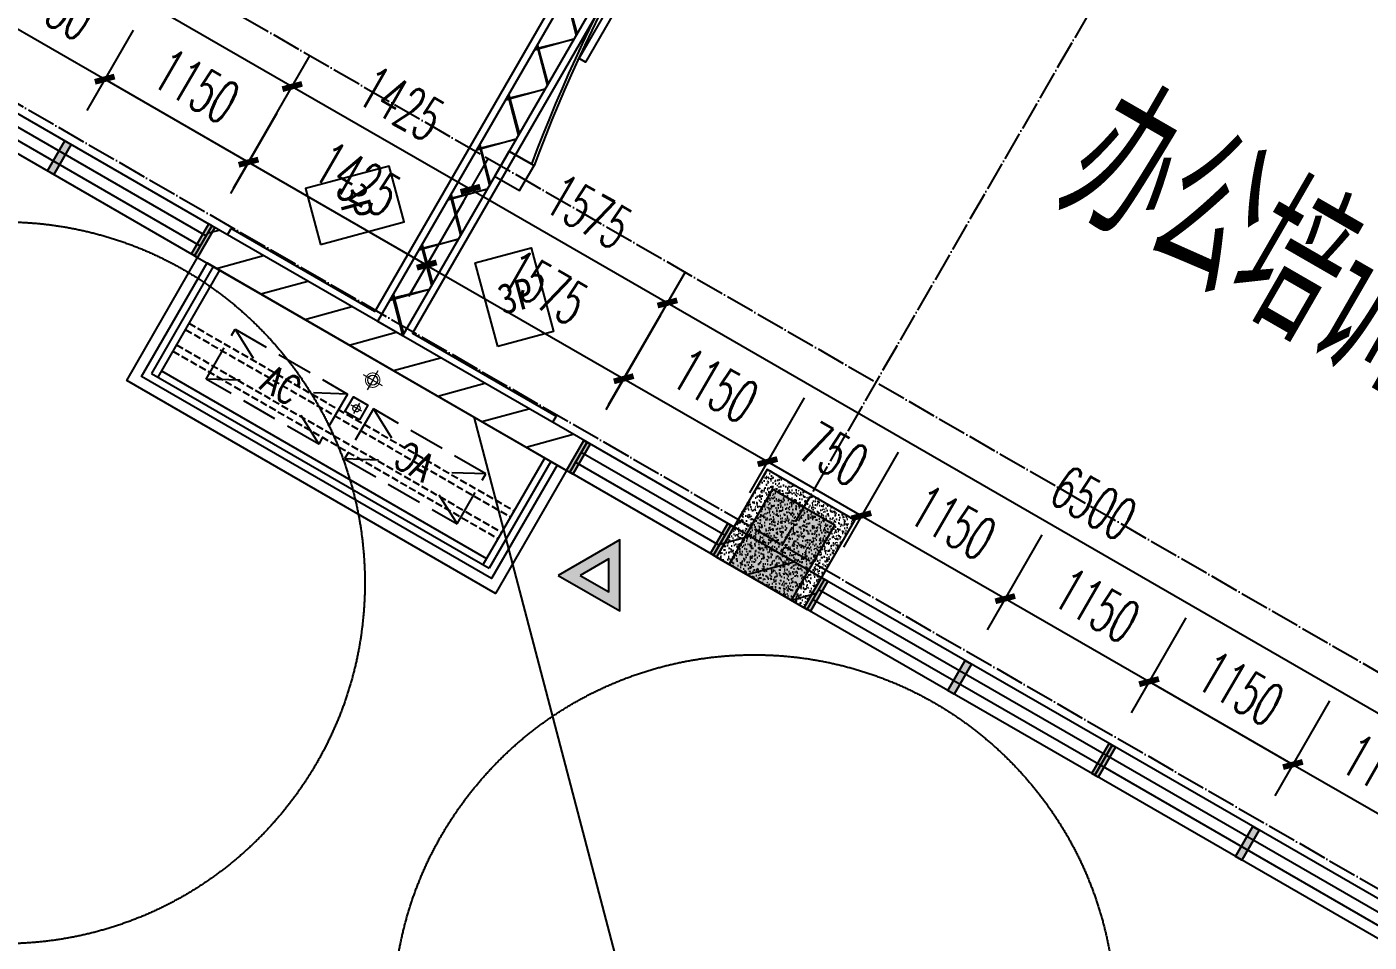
# Model space of a CAD drawing. Header units: millimetres. Extents: x 216654360 to 218309126, y 218099985 to 219647706.
# Drawn here: x 217954669 to 217963966, y 218922730 to 218929070 of the extents above; entities that cross this region are included whole.
import ezdxf
from ezdxf.xclip import XClip

# ---------------------------------------------------------------- set-up
doc = ezdxf.new("R2010")
doc.units = ezdxf.units.MM
doc.header["$LTSCALE"] = 1000
doc.header["$XCLIPFRAME"] = 0
doc.linetypes.add('DASH', pattern=[0.35, 0.25, -0.1])
doc.linetypes.add('DOTE', pattern=[2.4200000000000004, 2, -0.2, 0.02, -0.2])
for name, color, linetype in [('A-ANNO-DIMS', 3, 'Continuous'), ('A-ANNO-DOTE', 1, 'DOTE'), ('A-ANNO-TXT', 7, 'Continuous'), ('A-COLU', 2, 'Continuous'), ('A-COLU-CONC', 2, 'Continuous'), ('A-FLOR', 91, 'Continuous'), ('A-FLOR-SPCL', 245, 'Continuous'), ('A-FURN', 45, 'Continuous'), ('A-WALL', 2, 'Continuous'), ('A-WALL-PATT', 252, 'Continuous'), ('A-WIND', 161, 'Continuous'), ('F-辅助线', 192, 'Continuous'), ('KTIAO', 21, 'Continuous'), ('PUB_HATCH', 8, 'Continuous'), ('WINDOW', 4, 'Continuous'), ('现状植物', 3, 'Continuous'), ('看线', 142, 'Continuous'), ('空调', 30, 'Continuous')]:
    doc.layers.add(name, color=color, linetype=linetype)
doc.layers.add('p-排水管', color=20, linetype='Continuous', lineweight=5)
doc.styles.add('_TCH_DIM_T3', font='SIMPLEX.shx', dxfattribs={"width": 0.5647058823529413, "bigfont": 'GBCBIG.shx'})
doc.styles.add('A_DIM', font='SIMPLEX', dxfattribs={"width": 0.7, "bigfont": 'HZ'})
doc.styles.add('A_TIT', font='STFANGSO.TTF', dxfattribs={"width": 0.85})
doc.styles.add('HZTXT', font='TXT', dxfattribs={"bigfont": 'HZTXT'})
doc.dimstyles.new('_TCH_ARCH&&100', dxfattribs={"dimtxt": 297.5, "dimasz": 100, "dimexe": 250, "dimexo": 300, "dimgap": 126.25, "dimtad": 1, "dimdec": 0, "dimzin": 0, "dimdsep": 46, "dimtxsty": '_TCH_DIM_T3', "dimblk": 'ARCHTICK', "dimcen": 0.09, "dimclrt": 7, "dimazin": 2, "dimtfac": 1, "dimtdec": 0, "dimtix": 1, "dimtmove": 2, "dimatfit": 3, "dimfxl": 100, "dimtolj": 1, "dimtzin": 0, "dimarcsym": 0})
pattern_1 = [(45, (200, 0), (-200.0002033111466, 200.0002033111467), []), (135, (200, 0), (-200.0002033111467, -200.0002033111466), [])]
pattern_2 = [(45, (0, 179.51135), (-176.776766007315, 176.776766007315), [])]

# ---------------------------------------------------------------- blocks, each defined once
blk = doc.blocks.new('123sfg')
at = {"color": 3, "linetype": 'Continuous'}
for centre in [(-469.9441082781605, -1167.448805815662), (-463.9441082782105, -1167.448805815662)]:
    blk.add_circle(centre, 2.499999999999998, dxfattribs=at)
blk = doc.blocks.new('A$C5EDE6A0B')
at = {"layer": 'A-FURN', "color": 251}
for points in [[(0, -400.0000000036089), (0, 0), (400, 0), (399.9999999990687, -400.0000000037398)], [(399.9999999990687, -400.0000000038563), (399.9999999990687, -2.328306436538696e-10), (799.9999999990687, -2.473825588822365e-10), (799.9999999990687, -400.0000000039727)], [(799.9999999990687, -400.0000000039727), (799.9999999990396, -4.656612873077393e-10), (1199.99999999904, -4.802132025361061e-10), (1199.999999999069, -400.0000000042055)], [(1199.999999999069, -400.0000000043219), (1199.999999999069, -6.984919309616089e-10), (1599.999999999069, -7.130438461899757e-10), (1599.99999999904, -400.0000000044092)], [(1599.99999999904, -400.0000000045402), (1599.99999999904, -9.313225746154785e-10), (1999.99999999904, -9.458744898438454e-10), (1999.999999999069, -400.0000000046712)], [(1999.999999999069, -400.0000000046712), (1999.99999999904, -1.178705133497715e-09), (2399.999999999069, -1.178705133497715e-09), (2399.999999998137, -400.000000004904)], [(2399.999999998108, -400.0000000050059), (2399.999999998108, -1.396983861923218e-09), (2799.999999998137, -1.411535777151585e-09), (2799.999999998137, -400.0000000051223)], [(2799.999999998137, -400.0000000052532), (2799.999999998137, -1.644366420805454e-09), (3199.999999998137, -1.658918336033821e-09), (3199.999999998137, -400.0000000053551)], [(3199.999999998137, -400.0000000053551), (3199.999999998108, -1.862645149230957e-09), (3599.999999998137, -1.877197064459324e-09), (3599.999999997206, -400.0000000056025)], [(3599.999999997206, -400.0000000057189), (3599.999999997206, -2.110027708113194e-09), (3999.999999997206, -2.110027708113194e-09), (3999.999999997206, -400.0000000058353)], [(3999.999999997206, -400.0000000058353), (3999.999999997177, -2.342858351767063e-09), (4399.999999997206, -2.342858351767063e-09), (4399.999999997206, -400.0000000060681)], [(4399.999999997206, -400.0000000061846), (4399.999999997206, -2.561137080192566e-09), (4799.999999997206, -2.575688995420933e-09), (4799.999999997206, -400.0000000062864)]]:
    blk.add_lwpolyline(points, close=True, dxfattribs=at)
blk = doc.blocks.new('123rty7u778')
at = {"layer": 'PUB_HATCH'}
h = blk.add_hatch(dxfattribs=at)
h.set_pattern_fill('多孔材料', color=256, scale=100, style=0)
h.set_pattern_definition(pattern_1)
h.paths.add_polyline_path([(4937796.550412821, -191755.9127570029), (4937596.550412823, -191555.9127569674), (4937596.550412932, -198596.0313949625), (4937796.550412932, -198596.0313949609)])
h = blk.add_hatch(dxfattribs=at)
h.set_pattern_fill('多孔材料', color=256, scale=100, style=0)
h.set_pattern_definition(pattern_1)
h.paths.add_polyline_path([(4947646.550523447, -191555.9127568017), (4947446.550302394, -191755.9127567887), (4947446.542741804, -198596.0312844279), (4947646.542741804, -198596.0315054939)])
at = {"layer": 'A-FURN', "color": 251}
blk.add_line((4937795.942921146, -197120.0489974519), (4937995.942917927, -197120.0885127245), dxfattribs=at)
for points in [[(4937895.903405503, -194320.0489934004), (4937945.903405503, -194320.0489934004), (4937945.903405503, -196320.0489934004), (4937895.903405503, -196320.0489934004)], [(4937795.942921146, -197120.0489974519), (4937795.903405844, -197320.0489933998), (4937995.90340197, -197320.0885087015), (4937995.942917272, -197120.0885127247)], [(4938404.765554539, -198330.9245249795), (4937980.501485826, -197906.6604562671), (4938263.344198301, -197623.817743793), (4938687.608267014, -198048.0818125055)], [(4946838.335271322, -198330.9245249795), (4947262.599340035, -197906.6604562671), (4946979.75662756, -197623.817743793), (4946555.492558847, -198048.0818125055)]]:
    blk.add_lwpolyline(points, close=True, dxfattribs=at)
for radius, start, end in [(10897.37174121828, 170.4811375720541, 189.4962217498478), (10877.37174121828, 170.463492991211, 189.5138664403531)]:
    blk.add_arc((4948723.703251525, -195322.2080362383), radius, start, end, dxfattribs=at)
at = {"layer": 'A-WALL'}
for p, q in [((4937596.550412823, -191555.9127569674), (4937596.550412932, -198596.0313949625)), ((4947646.550523447, -191555.9127568017), (4947646.542741804, -198596.0315054939)), ((4937796.550412821, -191755.9127570029), (4937796.550412932, -198596.0313949609)), ((4947446.550302394, -191755.9127567887), (4947446.542741804, -198596.0312844279)), ((4937796.550412932, -198596.0313949609), (4937596.550412932, -198596.0313949625)), ((4947646.542741804, -198596.0315054939), (4947446.542741804, -198596.0312844279))]:
    blk.add_line(p, q, dxfattribs=at)
at = {"layer": 'A-WALL', "color": 6}
for p, q in [((4938996.542612281, -198546.0313949609), (4938996.542612281, -198596.0313949609)), ((4946246.550412927, -198595.9127563576), (4946246.550412927, -198546.0313949608))]:
    blk.add_line(p, q, dxfattribs=at)
for points in [[(4937871.550412737, -191805.9127570521), (4937846.550412934, -191805.9127570512), (4937846.550412935, -198546.0313949606), (4938996.542612281, -198546.0313949609)], [(4947371.550358985, -191805.9127569969), (4947396.550251088, -191805.9127839694), (4947396.542795748, -198546.0313949597), (4946246.550412927, -198546.0313949608)]]:
    blk.add_lwpolyline(points, dxfattribs=at)
at = {"linetype": 'Continuous', "rotation": 180}
blk.add_blockref('A$C5EDE6A0B', (4945996.550412833, -191485.9127568838), dxfattribs=at)
at = {"layer": 'A-ANNO-TXT', "linetype": 'Continuous', "style": 'A_DIM', "width": 0.7}
blk.add_text('办公培训用房', height=1000, dxfattribs=at).set_placement((4941229.396303697, -195565.5344053968))
at = {"layer": 'A-ANNO-TXT', "style": 'A_TIT', "width": 0.85}
for rotation, p in [(45, (4938326.265142797, -198122.9391004024)), (315, (4946734.23619514, -197940.3396124775))]:
    blk.add_text('3P', height=209.3023255813954, rotation=rotation, dxfattribs=at).set_placement(p)
blk = doc.blocks.new('A$Cbd128c3d')
at = {"layer": 'A-COLU'}
h = blk.add_hatch(color=256, dxfattribs=at)
h.dxf.hatch_style = 1
h.paths.add_polyline_path([(3599.999999999942, -240), (4099.999999999942, -240), (4099.999999999942, -840), (3599.999999999942, -840)])
blk.add_lwpolyline([(3599.999999999942, -240), (4099.999999999942, -240), (4099.999999999942, -840), (3599.999999999942, -840)], close=True, dxfattribs=at)
blk = doc.blocks.new('124sty')
at = {"layer": 'A-COLU-CONC'}
h = blk.add_hatch(dxfattribs=at)
h.set_pattern_fill('混凝土', scale=10, angle=270)
h.set_pattern_definition([(320, (0, 0), (-6.275213498259524, -71.72601826007535), [7.5, -82.5]), (265, (0, 0), (75.21921337000119, 13.87513336129999), [6, -66]), (10.45139999999996, (-0.5229340000000011, -5.977168000000001), (68.94395420609534, -57.85093817140217), [6.374019000000001, -70.1142112]), (316.1842, (20, -3.673940397442059e-15), (-16.55190143290183, -106.7241048625644), [11.25, -123.75]), (6.635599999999986, (18.6206693, -8.893674500000003), (97.41178709004416, -93.46627055487035), [9.561028799999997, -105.1713]), (261.1842, (20, -3.673940397442059e-15), (97.41186009253245, -93.46619451336274), [9, -99]), (291, (15, -10), (-40.2618890665339, -59.69070521184616), [7.5, -82.5]), (236, (15, -10), (72.5150045046853, -24.33153319215819), [6, -66]), (341.4514, (11.6448394, -14.9742233), (32.25304967099522, -84.02226285814899), [6.374019000000001, -70.1142112]), (307.5, (0, 0), (33.28938538313115, -1.215985531729073), [0, -65.19999999999999, 0, -67, 0, -66.25]), (277.5, (0, 0), (39.44117118823602, -26.30695374421487), [0, -38.2, 0, -63.7, 0, -25.25]), (237.5, (4.096443543147897e-15, 22.3), (-2.255487173437985, -53.3822436172409), [0, -25, 0, -78, 0, -103.5]), (227.5, (5.933413741868926e-15, 32.3), (10.01049823323176, -58.31861693423862), [0, -32.49999999999999, 0, -51.79999999999999, 0, -73.49999999999999])])
h.paths.add_polyline_path([(6511336.331908299, 87627.17725494933), (6512036.335814555, 87627.17725494933), (6512036.337767684, 86927.17725491381), (6511336.333861427, 86927.17725491381)])
at = {"layer": 'A-COLU-CONC', "color": 7}
for points in [[(6511336.331908299, 87627.17725494933), (6512036.335814555, 87627.17725494933), (6512036.337767684, 86927.17725491381), (6511336.333861427, 86927.17725491381)], [(6511436.333861427, 87627.17725494933), (6511936.333861427, 87627.17725494933), (6511936.333861427, 87027.17725494933), (6511436.333861427, 87027.17725494933)], [(6511436.333861427, 87627.17725494933), (6511936.337767684, 87627.17725494933), (6511936.337767684, 87027.17725491381), (6511436.333861427, 87027.17725491381)]]:
    blk.add_lwpolyline(points, close=True, dxfattribs=at)
blk.add_blockref('A$Cbd128c3d', (6507836.337767684, 87867.17725491441))
blk = doc.blocks.new('2929sk')
at = {"layer": 'A-ANNO-DOTE', "ltscale": 0.1}
for p, q in [((-16719.25256192591, -79972.76195832115), (-76058.12968132086, -79972.76195832127)), ((-61708.41759934928, -98506.28522877552), (-61708.41759934928, -79972.7619583212)), ((-16719.25256192591, -81272.76195832115), (-77371.81503087282, -81272.76195832127))]:
    blk.add_line(p, q, dxfattribs=at)
at = {"layer": 'A-COLU-CONC', "color": 7, "xscale": -1, "rotation": 359.9999557338585}
blk.add_blockref('124sty', (6449977.859585539, -167304.9706177683), dxfattribs=at)
blk = doc.blocks.new('$WINLIB2D$00000001')
at = {"color": 0}
for points in [[(-0.4999999999999964, 0.5000000000000142), (-0.4999999999999964, -0.4999999999999858)], [(-0.4999999999999964, 0.5000000000000142), (0.5000000000000036, 0.5000000000000142)], [(0.5000000000000036, -0.4999999999999858), (0.5000000000000036, 0.5000000000000142)], [(0.5000000000000036, 0.1666666666666714), (-0.4999999999999964, 0.1666666666666714)], [(0.5000000000000036, -0.1666666666666572), (-0.4999999999999964, -0.1666666666666572)], [(-0.4999999999999964, -0.4999999999999858), (0.5000000000000036, -0.4999999999999858)]]:
    blk.add_lwpolyline(points, dxfattribs=at)
blk = doc.blocks.new('yrtggerr')
at = {"layer": 'PUB_HATCH'}
h = blk.add_hatch(dxfattribs=at)
h.set_pattern_fill('普通砖', color=256, scale=100, style=0)
h.set_pattern_definition(pattern_2)
h.paths.add_polyline_path([(6107020.874252383, 26731.52238957298), (6104020.835602634, 26731.52238957298), (6104020.835602634, 26491.52238957327), (6107020.874252383, 26491.52238957327)])
h = blk.add_hatch(dxfattribs=at)
h.set_pattern_fill('普通砖', color=256, scale=100, style=0)
h.set_pattern_definition(pattern_2)
h.paths.add_polyline_path([(6108920.83548425, 26731.52238957298), (6108170.874252383, 26731.52238957298), (6108170.874252383, 26491.52238957327), (6108920.83548425, 26491.52238957327)])
at = {"layer": 'A-WALL'}
for p, q in [((6107020.874252383, 26731.52238957298), (6104020.835602634, 26731.52238957298)), ((6104020.835602634, 26731.52238957298), (6104020.835602634, 26491.52238957327)), ((6107020.874252383, 26491.52238957327), (6107020.874252383, 26731.52238957298)), ((6108920.83548425, 26731.52238957298), (6108170.874252383, 26731.52238957298)), ((6108170.874252383, 26731.52238957298), (6108170.874252383, 26491.52238957327)), ((6108920.83548425, 26491.52238957327), (6108920.83548425, 26731.52238957298)), ((6104020.835602634, 26491.52238957327), (6107020.874252383, 26491.52238957327)), ((6108170.874252383, 26491.52238957327), (6108920.83548425, 26491.52238957327))]:
    blk.add_line(p, q, dxfattribs=at)
at = {"layer": 'A-WIND', "rotation": 180}
for p, xscale, yscale, zscale in [((6102870.835602639, 26611.52238957305), 2300, -240, 2300), ((6107595.874252387, 26611.52238957305), 1150, 240, 1150), ((6110070.835484253, 26611.52238957305), 2300, -240, 2300), ((6112370.835155213, 26611.52238957305), 2300, -240, 2300)]:
    blk.add_blockref('$WINLIB2D$00000001', p, dxfattribs=dict(at, xscale=xscale, yscale=yscale, zscale=zscale))
blk = doc.blocks.new('123rgty')
h = blk.add_hatch(color=1)
h.dxf.hatch_style = 1
h.paths.add_polyline_path([(6084239.990447761, 23864.75927039286), (6083696.148067707, 23065.9152151057), (6084659.888503276, 22994.35592596732)])
h.paths.add_polyline_path([(6084217.776114598, 23565.58286189441), (6084411.901299885, 23163.18230706457), (6083966.349604262, 23196.26524250701)], flags=16)
at = {"color": 251}
for points in [[(6083696.148067707, 23065.9152151057), (6084659.888503276, 22994.35592596732), (6084239.990447761, 23864.75927039286)], [(6083966.349604262, 23196.26524250701), (6084411.901299885, 23163.18230706457), (6084217.776114598, 23565.58286189441)]]:
    blk.add_lwpolyline(points, close=True, dxfattribs=at)
blk = doc.blocks.new('13afrt5y')
h = blk.add_hatch(color=251)
h.dxf.hatch_style = 1
h.paths.add_polyline_path([(6076795.844556821, 26731.64101954136), (6076845.844556821, 26731.64101954136), (6076845.844556821, 26491.64101954136), (6076795.844556821, 26491.64101954136)])
at = {"layer": 'WINDOW'}
blk.add_lwpolyline([(6076795.844556821, 26731.64101954136), (6076845.844556821, 26731.64101954136), (6076845.844556821, 26491.64101954136), (6076795.844556821, 26491.64101954136)], close=True, dxfattribs=at)
blk = doc.blocks.new('424e523234')
at = {"layer": 'KTIAO', "linetype": 'DASH'}
for p, q in [((89815.48802393419, -4159702.882344385), (90024.17250895745, -4159814.180736397)), ((90715.48802393419, -4159702.882344385), (90507.55753390177, -4159813.778605735)), ((90024.17250895745, -4159991.583952372), (89815.48802393419, -4160102.882344385)), ((90507.55753390177, -4159991.986083034), (90715.48802393419, -4160102.882344385))]:
    blk.add_line(p, q, dxfattribs=at)
blk.add_lwpolyline([(89815.48802393419, -4159702.882344385), (90715.48802393419, -4159702.882344385), (90715.48802393419, -4160102.882344385), (89815.48802393419, -4160102.882344385)], close=True, dxfattribs=at)
at = {"layer": '空调', "color": 7, "style": 'HZTXT', "width": 0.75}
blk.add_text('AC', height=198, dxfattribs=at).set_placement((90162.89897440618, -4159976.550303085))
blk = doc.blocks.new('uh24h')
at = {"layer": 'F-辅助线'}
blk.add_lwpolyline([(0, 0), (350, 0), (350, 350), (0, 350)], close=True, dxfattribs=at)
at = {"layer": 'p-排水管'}
for points in [[(175, 300), (175, 50)], [(50, 175), (300, 175)]]:
    blk.add_lwpolyline(points, dxfattribs=at)
blk.add_lwpolyline([(100, 175, 0.9999999999999999), (250, 175, 0.9999999999999999), (100, 175, 1)], format="xyb", dxfattribs=at)
blk = doc.blocks.new('A$C1B26468D')
at = {"layer": 'p-排水管'}
for points in [[(0, 0), (-116.224467145279, 0)], [(0, 0), (0, 112.052467869129)], [(0, 0), (116.224467145279, 0)], [(0, 0), (0, -112.052467869129)]]:
    blk.add_lwpolyline(points, dxfattribs=at)
at = {"layer": 'p-排水管', "color": 1, "ltscale": 0.4, "const_width": 10}
blk.add_lwpolyline([(-75, 0, 2.414213562373095), (0, 75, 0.4142135623730951)], format="xyb", close=True, dxfattribs=at)
at = {"layer": 'p-排水管'}
blk.add_circle((0, 0), 51.71389266569167, dxfattribs=at)
blk = doc.blocks.new('123saa')
at = {"layer": '看线', "ltscale": 0.4, "xscale": 0.6666666666666666, "yscale": 0.6666666666666666, "zscale": 0.6666666666666666}
blk.add_blockref('A$C1B26468D', (6115536.425730522, -199015.8200859936), dxfattribs=at)
blk = doc.blocks.new('gretrnhthreygthrhnfehtryre')
at = {"layer": 'A-FLOR'}
for points in [[(-12155.79082276486, -352003.6080709029), (-12155.79082276579, -352986.775083172), (-15105.82875696477, -352986.1834913929), (-15105.82875696383, -352003.0164791238)], [(-12230.79082276486, -352003.5930306274), (-12230.79082276579, -352911.7600413884), (-15030.82875696477, -352911.1985301604), (-15030.82875696383, -352003.0315193994)]]:
    blk.add_lwpolyline(points, close=True, dxfattribs=at)
at = {"layer": 'A-FLOR', "color": 40, "true_color": 0xf8d731}
for points in [[(-14980.8349312935, -352003.370436087), (-14980.79845587164, -352857.3874127234)], [(-14930.83493133914, -352003.3683005662), (-14930.79845591728, -352857.3852772025)], [(-12330.78162291739, -352003.0182022506), (-12330.78162291739, -352857.8971559919)], [(-12280.78162291739, -352003.0182022506), (-12280.78162291739, -352857.8971559919)], [(-14930.80059001502, -352807.4186006735), (-12330.78162291739, -352807.8867242128)], [(-14980.82875696477, -352857.4081651944), (-12280.78162291739, -352857.8971559919)]]:
    blk.add_lwpolyline(points, dxfattribs=at)
at = {"layer": 'A-FLOR', "color": 40, "linetype": 'DASH', "ltscale": 0.2, "true_color": 0xf8d731}
for points in [[(-14930.81680932548, -352427.6679100044), (-12330.78162291739, -352426.6712868261)], [(-14930.81467380468, -352477.6679131261), (-12330.78162291739, -352476.671290799)], [(-14930.80944614485, -352600.0656818923), (-12330.78162291739, -352599.1711231374)], [(-14930.80731062405, -352650.065685014), (-12330.78162291739, -352649.1711271104)]]:
    blk.add_lwpolyline(points, dxfattribs=at)
at = {"layer": 'A-ANNO-TXT', "xscale": -0.3333333333333333, "yscale": 0.3333333333333333, "zscale": 0.3333333333333333}
blk.add_blockref('uh24h', (-13572.84617512207, -352415.9154797405), dxfattribs=at)
at = {"layer": 'A-WALL-PATT', "rotation": 90}
blk.add_blockref('123saa', (-212646.99959445, -6467669.007876929), dxfattribs=at)
at = {"layer": '空调'}
blk.add_blockref('424e523234', (-104449.3034959985, 3807399.953541512), dxfattribs=at)
at = {"layer": '空调', "xscale": -1}
blk.add_blockref('424e523234', (77187.68391626608, 3807399.953541512), dxfattribs=at)
blk = doc.blocks.new('_ArchTick')
at = {"color": 0, "linetype": 'ByBlock', "const_width": 0.4}
blk.add_lwpolyline([(-0.5, -0.5), (0.5, 0.5)], dxfattribs=at)
blk = doc.blocks.new('*D574')
at = {"layer": 'A-ANNO-DIMS', "color": 0, "lineweight": -2, "transparency": 16777216}
for p, q in [((6101720.835602639, 27632.88157944026), (6101720.835602639, 26989.98113785137)), ((6102870.835602637, 27632.88157944026), (6102870.835602637, 26989.98113785137)), ((6101720.835602639, 27239.98113785137), (6102870.835602637, 27239.98113785137))]:
    blk.add_line(p, q, dxfattribs=at)
at = {"layer": 'Defpoints', "color": 0, "transparency": 16777216}
for p in [(6101720.835602639, 27932.88157944026), (6102870.835602637, 27932.88157944026), (6102870.835602637, 27239.98113785137)]:
    blk.add_point(p, dxfattribs=at)
at = {"layer": 'A-ANNO-DIMS', "color": 0, "lineweight": -2, "transparency": 16777216, "xscale": 100, "yscale": 100, "zscale": 100, "rotation": 180}
blk.add_blockref('_ArchTick', (6101720.835602639, 27239.98113785137), dxfattribs=at)
at = {"layer": 'A-ANNO-DIMS', "color": 0, "lineweight": -2, "transparency": 16777216, "xscale": 100, "yscale": 100, "zscale": 100}
blk.add_blockref('_ArchTick', (6102870.835602637, 27239.98113785137), dxfattribs=at)
at = {"layer": 'A-ANNO-DIMS', "color": 7, "transparency": 16777216, "insert": (6102295.835602638, 27514.98113785137), "char_height": 297.5, "attachment_point": 5, "style": '_TCH_DIM_T3'}
blk.add_mtext('\\A1;1150', dxfattribs=at)
blk = doc.blocks.new('*D575')
at = {"layer": 'A-ANNO-DIMS', "color": 0, "lineweight": -2, "transparency": 16777216}
for p, q in [((6102870.835602637, 27632.88157944026), (6102870.835602637, 26989.98113785137)), ((6104020.835602632, 27632.88157944026), (6104020.835602632, 26989.98113785137)), ((6102870.835602637, 27239.98113785137), (6104020.835602632, 27239.98113785137))]:
    blk.add_line(p, q, dxfattribs=at)
at = {"layer": 'Defpoints', "color": 0, "transparency": 16777216}
for p in [(6102870.835602637, 27932.88157944026), (6104020.835602632, 27932.88157944026), (6104020.835602632, 27239.98113785137)]:
    blk.add_point(p, dxfattribs=at)
at = {"layer": 'A-ANNO-DIMS', "color": 0, "lineweight": -2, "transparency": 16777216, "xscale": 100, "yscale": 100, "zscale": 100, "rotation": 180}
blk.add_blockref('_ArchTick', (6102870.835602637, 27239.98113785137), dxfattribs=at)
at = {"layer": 'A-ANNO-DIMS', "color": 0, "lineweight": -2, "transparency": 16777216, "xscale": 100, "yscale": 100, "zscale": 100}
blk.add_blockref('_ArchTick', (6104020.835602632, 27239.98113785137), dxfattribs=at)
at = {"layer": 'A-ANNO-DIMS', "color": 7, "transparency": 16777216, "insert": (6103445.835602635, 27514.98113785137), "char_height": 297.5, "attachment_point": 5, "style": '_TCH_DIM_T3'}
blk.add_mtext('\\A1;1150', dxfattribs=at)
blk = doc.blocks.new('*D576')
at = {"layer": 'A-ANNO-DIMS', "color": 0, "lineweight": -2, "transparency": 16777216}
for p, q in [((6104020.835602632, 27632.88157944026), (6104020.835602632, 26989.98113785137)), ((6105445.844556858, 27632.88157944026), (6105445.844556858, 26989.98113785137)), ((6104020.835602632, 27239.98113785137), (6105445.844556858, 27239.98113785137))]:
    blk.add_line(p, q, dxfattribs=at)
at = {"layer": 'Defpoints', "color": 0, "transparency": 16777216}
for p in [(6104020.835602632, 27932.88157944026), (6105445.844556858, 27932.88157944026), (6105445.844556858, 27239.98113785137)]:
    blk.add_point(p, dxfattribs=at)
at = {"layer": 'A-ANNO-DIMS', "color": 0, "lineweight": -2, "transparency": 16777216, "xscale": 100, "yscale": 100, "zscale": 100, "rotation": 180}
blk.add_blockref('_ArchTick', (6104020.835602632, 27239.98113785137), dxfattribs=at)
at = {"layer": 'A-ANNO-DIMS', "color": 0, "lineweight": -2, "transparency": 16777216, "xscale": 100, "yscale": 100, "zscale": 100}
blk.add_blockref('_ArchTick', (6105445.844556858, 27239.98113785137), dxfattribs=at)
at = {"layer": 'A-ANNO-DIMS', "color": 7, "transparency": 16777216, "insert": (6104733.340079745, 27514.98113785137), "char_height": 297.5, "attachment_point": 5, "style": '_TCH_DIM_T3'}
blk.add_mtext('\\A1;1425', dxfattribs=at)
blk = doc.blocks.new('*D577')
at = {"layer": 'A-ANNO-DIMS', "color": 0, "lineweight": -2, "transparency": 16777216}
for p, q in [((6105445.527188647, 27748.37042519656), (6105445.814373884, 26989.09695258246)), ((6107020.9877178, 27748.96632248837), (6107021.274903038, 26989.69284987427)), ((6105445.719814668, 27239.09693469957), (6107021.180343822, 27239.69283199137))]:
    blk.add_line(p, q, dxfattribs=at)
at = {"layer": 'Defpoints', "color": 0, "transparency": 16777216}
for p in [(6105445.413717587, 28048.37040373709), (6107020.874246741, 28048.9663010289), (6107021.180343822, 27239.69283199137)]:
    blk.add_point(p, dxfattribs=at)
at = {"layer": 'A-ANNO-DIMS', "color": 0, "lineweight": -2, "transparency": 16777216, "xscale": 100, "yscale": 100, "zscale": 100}
for p, rotation in [((6105445.719814668, 27239.09693469957), 180.0216713764539), ((6107021.180343822, 27239.69283199137), 0.02167137645391561)]:
    blk.add_blockref('_ArchTick', p, dxfattribs=dict(at, rotation=rotation))
at = {"layer": 'A-ANNO-DIMS', "color": 7, "transparency": 16777216, "insert": (6106233.346064107, 27514.39486367429), "char_height": 297.5, "attachment_point": 5, "rotation": 0.021671376453915606, "style": '_TCH_DIM_T3'}
blk.add_mtext('\\A1;1575', dxfattribs=at)
blk = doc.blocks.new('*D578')
at = {"layer": 'A-ANNO-DIMS', "color": 0, "lineweight": -2, "transparency": 16777216}
for p, q in [((6107020.987717801, 27748.96632248836), (6107021.274903039, 26989.69284987427)), ((6108170.945091974, 27749.4012787899), (6108171.232277212, 26990.1278061758)), ((6107021.180343823, 27239.69283199138), (6108171.137717996, 27240.12778829291))]:
    blk.add_line(p, q, dxfattribs=at)
at = {"layer": 'Defpoints', "color": 0, "transparency": 16777216}
for p in [(6107020.874246742, 28048.96630102889), (6108170.831620915, 28049.40125733043), (6108171.137717996, 27240.12778829291)]:
    blk.add_point(p, dxfattribs=at)
at = {"layer": 'A-ANNO-DIMS', "color": 0, "lineweight": -2, "transparency": 16777216, "xscale": 100, "yscale": 100, "zscale": 100}
for p, rotation in [((6107021.180343823, 27239.69283199138), 180.0216713764539), ((6108171.137717996, 27240.12778829291), 0.02167137645394105)]:
    blk.add_blockref('_ArchTick', p, dxfattribs=dict(at, rotation=rotation))
at = {"layer": 'A-ANNO-DIMS', "color": 7, "transparency": 16777216, "insert": (6107596.055015773, 27514.91029047096), "char_height": 297.5, "attachment_point": 5, "rotation": 0.02167137645394105, "style": '_TCH_DIM_T3'}
blk.add_mtext('\\A1;1150', dxfattribs=at)
blk = doc.blocks.new('*D579')
at = {"layer": 'A-ANNO-DIMS', "color": 0, "lineweight": -2, "transparency": 16777216}
for p, q in [((6108170.945091974, 27749.40127878989), (6108171.232277212, 26990.1278061758)), ((6108920.94889092, 27749.68495789474), (6108921.236076158, 26990.41148528065)), ((6108171.137717996, 27240.12778829291), (6108921.141516942, 27240.41146739776))]:
    blk.add_line(p, q, dxfattribs=at)
at = {"layer": 'Defpoints', "color": 0, "transparency": 16777216}
for p in [(6108170.831620915, 28049.40125733042), (6108920.835419861, 28049.68493643527), (6108921.141516942, 27240.41146739776)]:
    blk.add_point(p, dxfattribs=at)
at = {"layer": 'A-ANNO-DIMS', "color": 0, "lineweight": -2, "transparency": 16777216, "xscale": 100, "yscale": 100, "zscale": 100}
for p, rotation in [((6108171.137717996, 27240.12778829291), 180.021671376454), ((6108921.141516942, 27240.41146739776), 0.02167137645399194)]:
    blk.add_blockref('_ArchTick', p, dxfattribs=dict(at, rotation=rotation))
at = {"layer": 'A-ANNO-DIMS', "color": 7, "transparency": 16777216, "insert": (6108546.035602331, 27515.26960817415), "char_height": 297.5, "attachment_point": 5, "rotation": 0.02167137645399194, "style": '_TCH_DIM_T3'}
blk.add_mtext('\\A1;750', dxfattribs=at)
blk = doc.blocks.new('*D580')
at = {"layer": 'A-ANNO-DIMS', "color": 0, "lineweight": -2, "transparency": 16777216}
for p, q in [((6108920.94889092, 27749.68495789474), (6108921.236076158, 26990.41148528065)), ((6110070.948726402, 27750.11993025671), (6110071.235911639, 26990.84645764261)), ((6108921.141516942, 27240.41146739776), (6110071.141352423, 27240.84643975972))]:
    blk.add_line(p, q, dxfattribs=at)
at = {"layer": 'Defpoints', "color": 0, "transparency": 16777216}
for p in [(6108920.835419861, 28049.68493643527), (6110070.835255343, 28050.11990879724), (6110071.141352423, 27240.84643975972)]:
    blk.add_point(p, dxfattribs=at)
at = {"layer": 'A-ANNO-DIMS', "color": 0, "lineweight": -2, "transparency": 16777216, "xscale": 100, "yscale": 100, "zscale": 100}
for p, rotation in [((6108921.141516942, 27240.41146739776), 180.0216713764539), ((6110071.141352423, 27240.84643975972), 0.02167137645390288)]:
    blk.add_blockref('_ArchTick', p, dxfattribs=dict(at, rotation=rotation))
at = {"layer": 'A-ANNO-DIMS', "color": 7, "transparency": 16777216, "insert": (6109496.037419545, 27515.62893390756), "char_height": 297.5, "attachment_point": 5, "rotation": 0.02167137645390288, "style": '_TCH_DIM_T3'}
blk.add_mtext('\\A1;1150', dxfattribs=at)
blk = doc.blocks.new('*D581')
at = {"layer": 'A-ANNO-DIMS', "color": 0, "lineweight": -2, "transparency": 16777216}
for p, q in [((6110070.948726402, 27750.1199302567), (6110071.235911639, 26990.8464576426)), ((6111220.94856188, 27750.55490261866), (6111221.235747118, 26991.28143000456)), ((6110071.141352423, 27240.84643975971), (6111221.141187902, 27241.28141212167))]:
    blk.add_line(p, q, dxfattribs=at)
at = {"layer": 'Defpoints', "color": 0, "transparency": 16777216}
for p in [(6110070.835255343, 28050.11990879723), (6111220.835090821, 28050.55488115919), (6111221.141187902, 27241.28141212167)]:
    blk.add_point(p, dxfattribs=at)
at = {"layer": 'A-ANNO-DIMS', "color": 0, "lineweight": -2, "transparency": 16777216, "xscale": 100, "yscale": 100, "zscale": 100}
for p, rotation in [((6110071.141352423, 27240.84643975971), 180.0216713764538), ((6111221.141187902, 27241.28141212167), 0.02167137645378838)]:
    blk.add_blockref('_ArchTick', p, dxfattribs=dict(at, rotation=rotation))
at = {"layer": 'A-ANNO-DIMS', "color": 7, "transparency": 16777216, "insert": (6110646.037255025, 27516.06390626951), "char_height": 297.5, "attachment_point": 5, "rotation": 0.02167137645378838, "style": '_TCH_DIM_T3'}
blk.add_mtext('\\A1;1150', dxfattribs=at)
blk = doc.blocks.new('*D582')
at = {"layer": 'A-ANNO-DIMS', "color": 0, "lineweight": -2, "transparency": 16777216}
for p, q in [((6111220.948561881, 27750.55490261866), (6111221.235747118, 26991.28143000456)), ((6112370.948397356, 27750.98987498062), (6112371.235582594, 26991.71640236652)), ((6111221.141187903, 27241.28141212167), (6112371.141023378, 27241.71638448363))]:
    blk.add_line(p, q, dxfattribs=at)
at = {"layer": 'Defpoints', "color": 0, "transparency": 16777216}
for p in [(6111220.835090822, 28050.55488115919), (6112370.834926297, 28050.98985352115), (6112371.141023378, 27241.71638448363)]:
    blk.add_point(p, dxfattribs=at)
at = {"layer": 'A-ANNO-DIMS', "color": 0, "lineweight": -2, "transparency": 16777216, "xscale": 100, "yscale": 100, "zscale": 100}
for p, rotation in [((6111221.141187903, 27241.28141212167), 180.021671376454), ((6112371.141023378, 27241.71638448363), 0.02167137645399194)]:
    blk.add_blockref('_ArchTick', p, dxfattribs=dict(at, rotation=rotation))
at = {"layer": 'A-ANNO-DIMS', "color": 7, "transparency": 16777216, "insert": (6111796.037090502, 27516.49887863147), "char_height": 297.5, "attachment_point": 5, "rotation": 0.02167137645399194, "style": '_TCH_DIM_T3'}
blk.add_mtext('\\A1;1150', dxfattribs=at)
blk = doc.blocks.new('*D583')
at = {"layer": 'A-ANNO-DIMS', "color": 0, "lineweight": -2, "transparency": 16777216}
for p, q in [((6112370.948397356, 27750.98987498062), (6112371.235582594, 26991.71640236652)), ((6113520.948955311, 27751.42484761584), (6113521.236140548, 26992.15137500175)), ((6112371.141023378, 27241.71638448363), (6113521.141581332, 27242.15135711886))]:
    blk.add_line(p, q, dxfattribs=at)
at = {"layer": 'Defpoints', "color": 0, "transparency": 16777216}
for p in [(6112370.834926297, 28050.98985352115), (6113520.835484251, 28051.42482615637), (6113521.141581332, 27242.15135711886)]:
    blk.add_point(p, dxfattribs=at)
at = {"layer": 'A-ANNO-DIMS', "color": 0, "lineweight": -2, "transparency": 16777216, "xscale": 100, "yscale": 100, "zscale": 100}
for p, rotation in [((6112371.141023378, 27241.71638448363), 180.0216713764538), ((6113521.141581332, 27242.15135711886), 0.02167137645378838)]:
    blk.add_blockref('_ArchTick', p, dxfattribs=dict(at, rotation=rotation))
at = {"layer": 'A-ANNO-DIMS', "color": 7, "transparency": 16777216, "insert": (6112946.037287218, 27516.93385113006), "char_height": 297.5, "attachment_point": 5, "rotation": 0.02167137645378838, "style": '_TCH_DIM_T3'}
blk.add_mtext('\\A1;1150', dxfattribs=at)
blk = doc.blocks.new('*D590')
at = {"layer": 'A-ANNO-DIMS', "color": 0, "lineweight": -2, "transparency": 16777216}
for p, q in [((6107020.873125625, 27031.65141335763), (6107020.8743014, 28095.38551166646)), ((6113520.834651212, 27031.64422876637), (6113520.835826987, 28095.37832707518)), ((6107020.874025068, 27845.38551166661), (6113520.835550656, 27845.37832707534))]:
    blk.add_line(p, q, dxfattribs=at)
at = {"layer": 'Defpoints', "color": 0, "transparency": 16777216}
for p in [(6113520.835550656, 27845.37832707534), (6107020.872794027, 26731.65141335782), (6113520.834319614, 26731.64422876655)]:
    blk.add_point(p, dxfattribs=at)
at = {"layer": 'A-ANNO-DIMS', "color": 0, "lineweight": -2, "transparency": 16777216, "xscale": 100, "yscale": 100, "zscale": 100}
for p, rotation in [((6107020.874025068, 27845.38551166661), 179.9999366693548), ((6113520.835550656, 27845.37832707534), 359.9999366693548)]:
    blk.add_blockref('_ArchTick', p, dxfattribs=dict(at, rotation=rotation))
at = {"layer": 'A-ANNO-DIMS', "color": 7, "transparency": 16777216, "insert": (6110270.855091827, 28120.3819193708), "char_height": 297.5, "attachment_point": 5, "rotation": 359.9999366693548, "style": '_TCH_DIM_T3'}
blk.add_mtext('\\A1;6500', dxfattribs=at)
blk = doc.blocks.new('*D591')
at = {"layer": 'A-ANNO-DIMS', "color": 0, "lineweight": -2, "transparency": 16777216}
for p, q in [((6105445.843464009, 27031.65315428246), (6105445.844639784, 28095.38725259127)), ((6107020.873125625, 27031.65141335763), (6107020.8743014, 28095.38551166645)), ((6105445.844363452, 27845.38725259143), (6107020.874025068, 27845.38551166661))]:
    blk.add_line(p, q, dxfattribs=at)
at = {"layer": 'Defpoints', "color": 0, "transparency": 16777216}
for p in [(6107020.874025068, 27845.38551166661), (6105445.84313241, 26731.65315428264), (6107020.872794027, 26731.65141335782)]:
    blk.add_point(p, dxfattribs=at)
at = {"layer": 'A-ANNO-DIMS', "color": 0, "lineweight": -2, "transparency": 16777216, "xscale": 100, "yscale": 100, "zscale": 100}
for p, rotation in [((6105445.844363452, 27845.38725259143), 179.9999366693548), ((6107020.874025068, 27845.38551166661), 359.9999366693548)]:
    blk.add_blockref('_ArchTick', p, dxfattribs=dict(at, rotation=rotation))
at = {"layer": 'A-ANNO-DIMS', "color": 7, "transparency": 16777216, "insert": (6106233.359498225, 28120.38638212885), "char_height": 297.5, "attachment_point": 5, "rotation": 359.9999366693548, "style": '_TCH_DIM_T3'}
blk.add_mtext('\\A1;1575', dxfattribs=at)
blk = doc.blocks.new('*D592')
at = {"layer": 'A-ANNO-DIMS', "color": 0, "lineweight": -2, "transparency": 16777216}
for p, q in [((6104020.993958693, 27031.65472920891), (6104020.995134468, 28095.38882751772)), ((6105445.843464009, 27031.65315428246), (6105445.844639784, 28095.38725259127)), ((6104020.994858136, 27845.38882751788), (6105445.844363452, 27845.38725259143))]:
    blk.add_line(p, q, dxfattribs=at)
at = {"layer": 'Defpoints', "color": 0, "transparency": 16777216}
for p in [(6105445.844363452, 27845.38725259143), (6104020.993627095, 26731.65472920909), (6105445.84313241, 26731.65315428264)]:
    blk.add_point(p, dxfattribs=at)
at = {"layer": 'A-ANNO-DIMS', "color": 0, "lineweight": -2, "transparency": 16777216, "xscale": 100, "yscale": 100, "zscale": 100}
for p, rotation in [((6104020.994858136, 27845.38882751788), 179.9999366693549), ((6105445.844363452, 27845.38725259143), 359.9999366693548)]:
    blk.add_blockref('_ArchTick', p, dxfattribs=dict(at, rotation=rotation))
at = {"layer": 'A-ANNO-DIMS', "color": 7, "transparency": 16777216, "insert": (6104733.419914759, 28120.38804005448), "char_height": 297.5, "attachment_point": 5, "rotation": 359.99993666935484, "style": '_TCH_DIM_T3'}
blk.add_mtext('\\A1;1425', dxfattribs=at)
blk = doc.blocks.new('*D593')
at = {"layer": 'A-ANNO-DIMS', "color": 0, "lineweight": -2, "transparency": 16777216}
for p, q in [((6096870.990081976, 27031.66263231037), (6096870.991257751, 28095.39673061919)), ((6104020.993958693, 27031.6547292089), (6104020.995134468, 28095.38882751772)), ((6096870.99098142, 27845.39673061934), (6104020.994858136, 27845.38882751788))]:
    blk.add_line(p, q, dxfattribs=at)
at = {"layer": 'Defpoints', "color": 0, "transparency": 16777216}
for p in [(6104020.994858136, 27845.38882751788), (6096870.989750378, 26731.66263231055), (6104020.993627095, 26731.65472920908)]:
    blk.add_point(p, dxfattribs=at)
at = {"layer": 'A-ANNO-DIMS', "color": 0, "lineweight": -2, "transparency": 16777216, "xscale": 100, "yscale": 100, "zscale": 100}
for p, rotation in [((6096870.99098142, 27845.39673061934), 179.9999366693548), ((6104020.994858136, 27845.38882751788), 359.9999366693548)]:
    blk.add_blockref('_ArchTick', p, dxfattribs=dict(at, rotation=rotation))
at = {"layer": 'A-ANNO-DIMS', "color": 7, "transparency": 16777216, "insert": (6100445.993223744, 28120.39277906844), "char_height": 297.5, "attachment_point": 5, "rotation": 359.9999366693548, "style": '_TCH_DIM_T3'}
blk.add_mtext('\\A1;7150', dxfattribs=at)
blk = doc.blocks.new('div111')
blk.add_blockref('gretrnhthreygthrhnfehtryre', (6119151.665040894, 378494.6576804908))
at = {"layer": 'A-WALL', "color": 6, "xscale": 0.5099999999999999, "yscale": 0.5099999999999999, "zscale": 0.5099999999999999, "rotation": 4.246511818299791}
blk.add_blockref('123rgty', (3014013.024395305, -215645.4259545915), dxfattribs=at)
at = {"layer": 'WINDOW'}
for p in [(26049.99172711, 0.0001818255987018347), (27199.99172711, 0.0001818255987018347), (30200.02966130897, -0.5914099534857087), (31349.98702117708, -0.1186299683176912), (32099.99092743266, -0.1186492830747738), (33249.99092743266, -0.1186492830747738), (34399.99092743266, -0.1186492830747738), (35549.99092743266, -0.1186492830747738)]:
    blk.add_blockref('13afrt5y', p, dxfattribs=at)
at = {"layer": 'A-ANNO-DIMS'}
for p1, p2, distance, picture, middle in [((6096870.989750378, 26731.66263231055), (6104020.993627095, 26731.65472920908), 1113.73409830948, '*D593', (6100445.993223744, 28120.39277906844)), ((6104020.993627095, 26731.65472920908), (6105445.843132408, 26731.65315428264), 1113.7340983094693, '*D592', (6104733.419914759, 28120.38804005448)), ((6105445.843132408, 26731.65315428264), (6107020.872794027, 26731.65141335782), 1113.7340983094693, '*D591', (6106233.359498225, 28120.38638212885)), ((6107020.872794027, 26731.65141335782), (6113520.834319614, 26731.64422876654), 1113.73409830948, '*D590', (6110270.855091827, 28120.3819193708)), ((6105445.413717588, 28048.37040373709), (6107020.874246741, 28048.9663010289), -809.2735269261312, '*D577', (6106233.346064107, 27514.39486367429)), ((6107020.874246741, 28048.9663010289), (6108170.831620915, 28049.40125733042), -809.2735269261132, '*D578', (6107596.055015773, 27514.91029047096)), ((6108170.831620915, 28049.40125733042), (6108920.835419861, 28049.68493643527), -809.2735269261132, '*D579', (6108546.035602331, 27515.26960817415)), ((6108920.835419861, 28049.68493643527), (6110070.835255343, 28050.11990879723), -809.2735269261128, '*D580', (6109496.037419545, 27515.62893390756)), ((6110070.835255343, 28050.11990879723), (6111220.835090821, 28050.55488115919), -809.273526926124, '*D581', (6110646.037255025, 27516.06390626951)), ((6111220.835090821, 28050.55488115919), (6112370.834926298, 28050.98985352115), -809.2735269261237, '*D582', (6111796.037090502, 27516.49887863147)), ((6112370.834926298, 28050.98985352115), (6113520.835484251, 28051.42482615637), -809.2735269261133, '*D583', (6112946.037287218, 27516.93385113006)), ((6101720.835602639, 27932.88157944026), (6102870.835602637, 27932.88157944026), -692.9004415888921, '*D574', (6102295.835602638, 27514.98113785137)), ((6102870.835602637, 27932.88157944026), (6104020.835602632, 27932.88157944026), -692.9004415888921, '*D575', (6103445.835602635, 27514.98113785137)), ((6104020.835602632, 27932.88157944026), (6105445.844556858, 27932.88157944026), -692.9004415888921, '*D576', (6104733.340079745, 27514.98113785137))]:
    dim = blk.add_aligned_dim(p1=p1, p2=p2, distance=distance, dimstyle='_TCH_ARCH&&100', dxfattribs=at)
    dim.commit()
    dim.dimension.update_dxf_attribs({"geometry": picture, "text_midpoint": middle})
blk = doc.blocks.new('A$C04836B57')
at = {"layer": 'A-WALL-PATT'}
blk.add_line((-59625.92760852911, -32990.38180966044), (-38256.70070135966, -54584.56667059136), dxfattribs=at)
at = {"color": 2}
for p in [(-5007979.812432501, 165844.8978267413), (-4998129.812432508, 165844.8978267414)]:
    blk.add_blockref('123rty7u778', p, dxfattribs=at)
blk.add_blockref('yrtggerr', (-6165879.106576437, -59482.65594915766))
at = {"layer": 'A-ANNO-DOTE'}
ref = blk.add_blockref('123sfg', (408074.6474547908, 1131835.749373674), dxfattribs=dict(at, xscale=1000, yscale=1000, zscale=1000))
XClip(ref).set_block_clipping_path([(-527.116253690554, -1244.4995262616217), (-408.074574071597, -1131.8357493736744)])
at = {"layer": 'A-FLOR'}
blk.add_blockref('div111', (-6165879.106576437, -59482.65594915766), dxfattribs=at)
at = {"layer": 'A-FLOR-SPCL', "rotation": 180}
blk.add_blockref('2929sk', (-119041.6796189575, -112663.7768879475), dxfattribs=at)

msp = doc.modelspace()

# ---------------------------------------------------------------- block references
at = {"layer": '现状植物', "rotation": 330.0099772030858}
msp.add_blockref('A$C04836B57', (218025897.187641, 218925138.5110827), dxfattribs=at)

doc.saveas('drawing.dxf')
